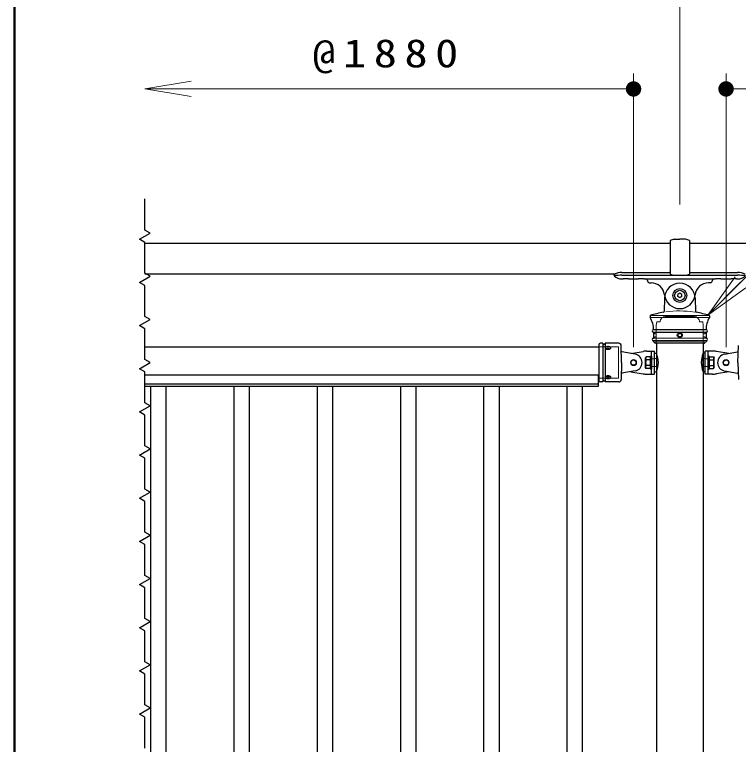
# Model space of a CAD drawing. Units: millimetres on the paper, scale 1:20. Extents: x -365 to 0, y 0 to 257.
# Drawn here: x -365 to -318.06, y 143.19 to 190.53 of the extents above; entities that cross this region are included whole.
import ezdxf

# ---------------------------------------------------------------- set-up
doc = ezdxf.new("R2010")
doc.units = ezdxf.units.MM
doc.linetypes.add('USER1', pattern=[4.5, 2.5, -2])
doc.layers.add('LY_1', color=4, linetype='Continuous', lineweight=25)
doc.layers.add('LY_3', color=7, linetype='Continuous', lineweight=13)
doc.styles.add('ＭＳ ゴシック', font='')
doc.styles.get('ＭＳ ゴシック').set_extended_font_data('MS Gothic')

# ---------------------------------------------------------------- blocks, each defined once
blk = doc.blocks.new('filled_dot')
at = {"color": 0, "linetype": 'Continuous', "lineweight": -2, "const_width": 1.25}
blk.add_lwpolyline([(-0.625, 0, 1), (0.625, 0, 1)], format="xyb", close=True, dxfattribs=at)
blk = doc.blocks.new('open_arrow')
at = {"color": 0, "linetype": 'Continuous', "lineweight": -2}
blk.add_lwpolyline([(7.5, 1.25), (0, 0), (7.5, -1.25)], dxfattribs=at)

msp = doc.modelspace()

# ---------------------------------------------------------------- linework, layer by layer
at = {"layer": 'LY_1', "color": 7, "lineweight": 13}
for p, q in [((-321.861, 178.208), (-321.861, 196.708)), ((-324.861, 168.958), (-324.861, 186.708)), ((-318.861, 168.958), (-318.861, 186.708)), ((-356.556, 185.708), (-324.861, 185.708)), ((-318.861, 185.708), (-224.861, 185.708)), ((-320.049, 171.043), (-318.281, 173.518)), ((-320.049, 171.043), (-317.928, 173.165)), ((-317.574, 172.811), (-320.049, 171.043))]:
    msp.add_line(p, q, dxfattribs=at)
at = {"layer": 'LY_1', "color": 190}
for p, q in [((-356.556, 175.708), (-322.486, 175.708)), ((-321.236, 175.708), (-227.111, 175.708)), ((-356.556, 173.708), (-326.069, 173.708)), ((-325.04, 168.549), (-324.245, 168.687)), ((-323.99, 168.708), (-323.499, 168.708)), ((-323.699, 167.208), (-323.699, 168.708)), ((-323.499, 167.208), (-323.499, 168.708)), ((-319.733, 168.708), (-320.224, 168.708)), ((-320.224, 167.208), (-320.224, 168.708)), ((-320.024, 167.208), (-320.024, 168.708)), ((-318.683, 168.549), (-319.478, 168.687)), ((-356.556, 167.173), (-327.136, 167.173)), ((-327.136, 166.433), (-327.136, 167.173)), ((-325.04, 167.368), (-324.245, 167.23)), ((-323.99, 167.208), (-323.499, 167.208)), ((-319.733, 167.208), (-320.224, 167.208)), ((-318.683, 167.368), (-319.478, 167.23)), ((-356.556, 166.583), (-327.136, 166.583)), ((-356.556, 166.433), (-327.136, 166.433))]:
    msp.add_line(p, q, dxfattribs=at)
at = {"layer": 'LY_1', "color": 7}
for p, q in [((-322.486, 175.871), (-322.486, 173.694)), ((-322.236, 175.961), (-321.861, 175.971)), ((-321.486, 175.961), (-321.861, 175.971)), ((-321.236, 175.871), (-321.236, 173.694)), ((-325.621, 173.812), (-322.519, 173.812)), ((-322.494, 173.787), (-322.494, 173.701)), ((-321.229, 173.787), (-321.229, 173.701)), ((-321.204, 173.812), (-318.111, 173.812)), ((-326.111, 173.596), (-326.111, 173.688)), ((-325.611, 173.625), (-321.861, 173.625)), ((-325.611, 173.383), (-325.53, 173.383)), ((-325.193, 173.383), (-324.53, 173.383)), ((-324.193, 173.383), (-319.53, 173.383)), ((-323.986, 173.321), (-323.937, 173.196)), ((-322.486, 173.694), (-322.471, 173.694)), ((-322.236, 173.628), (-321.486, 173.628)), ((-321.861, 173.625), (-318.111, 173.625)), ((-321.252, 173.694), (-321.236, 173.694)), ((-319.737, 173.321), (-319.786, 173.196)), ((-319.193, 173.383), (-318.53, 173.383)), ((-318.193, 173.383), (-318.111, 173.383)), ((-323.844, 173.133), (-323.726, 173.133)), ((-319.879, 173.133), (-319.997, 173.133)), ((-321.861, 172.453), (-321.986, 172.381)), ((-321.986, 172.236), (-321.986, 172.381)), ((-321.736, 172.381), (-321.861, 172.453)), ((-321.736, 172.236), (-321.736, 172.381)), ((-321.861, 172.164), (-321.986, 172.236)), ((-321.736, 172.236), (-321.861, 172.164)), ((-324.048, 168.334), (-324.084, 168.271)), ((-324.084, 167.646), (-324.084, 168.271)), ((-323.759, 168.334), (-324.048, 168.334)), ((-323.759, 168.146), (-324.048, 168.146)), ((-323.759, 168.383), (-323.699, 168.383)), ((-323.759, 167.533), (-323.759, 168.383)), ((-323.759, 168.334), (-323.759, 167.583)), ((-323.699, 168.383), (-323.699, 167.533)), ((-319.964, 168.383), (-320.024, 168.383)), ((-320.024, 168.383), (-320.024, 167.533)), ((-319.964, 167.533), (-319.964, 168.383)), ((-319.964, 168.334), (-319.675, 168.334)), ((-319.964, 168.334), (-319.964, 167.583)), ((-319.964, 168.146), (-319.675, 168.146)), ((-319.675, 168.334), (-319.639, 168.271)), ((-319.639, 167.646), (-319.639, 168.271)), ((-324.048, 167.583), (-324.084, 167.646)), ((-323.759, 167.771), (-324.048, 167.771)), ((-319.964, 167.771), (-319.675, 167.771)), ((-319.675, 167.583), (-319.639, 167.646)), ((-323.759, 167.583), (-324.048, 167.583)), ((-323.699, 167.533), (-323.759, 167.533)), ((-320.024, 167.533), (-319.964, 167.533)), ((-319.964, 167.583), (-319.675, 167.583)), ((-356.161, 126.233), (-356.161, 166.433)), ((-355.161, 126.233), (-355.161, 166.433)), ((-350.761, 126.233), (-350.761, 166.433)), ((-349.761, 126.233), (-349.761, 166.433)), ((-345.361, 126.233), (-345.361, 166.433)), ((-344.361, 126.233), (-344.361, 166.433)), ((-339.961, 126.233), (-339.961, 166.433)), ((-338.961, 126.233), (-338.961, 166.433)), ((-334.561, 126.233), (-334.561, 166.433)), ((-333.561, 126.233), (-333.561, 166.433)), ((-329.161, 126.233), (-329.161, 166.433)), ((-328.161, 126.233), (-328.161, 166.433))]:
    msp.add_line(p, q, dxfattribs=at)
at = {"layer": 'LY_1'}
for p, q in [((-322.861, 172.131), (-322.88, 171.267)), ((-320.862, 172.131), (-320.842, 171.267)), ((-323.786, 170.99), (-323.786, 170.891)), ((-319.936, 170.99), (-319.936, 170.891)), ((-323.586, 170.083), (-323.561, 170.098)), ((-320.136, 170.083), (-320.161, 170.098)), ((-323.586, 169.933), (-323.561, 169.919)), ((-323.586, 169.533), (-323.561, 169.548)), ((-323.561, 169.919), (-323.561, 169.548)), ((-320.136, 169.933), (-320.161, 169.919)), ((-320.161, 169.919), (-320.161, 169.548)), ((-320.136, 169.533), (-320.161, 169.548)), ((-323.586, 169.383), (-323.586, 169.331)), ((-323.374, 169.208), (-323.374, 119.708)), ((-320.349, 169.208), (-320.349, 119.708)), ((-320.136, 169.383), (-320.136, 169.331)), ((-323.474, 168.558), (-323.384, 168.558)), ((-323.374, 168.548), (-323.384, 168.558)), ((-320.349, 168.548), (-320.339, 168.558)), ((-320.249, 168.558), (-320.339, 168.558)), ((-323.499, 167.383), (-323.499, 168.533)), ((-320.224, 167.383), (-320.224, 168.533)), ((-323.474, 167.358), (-323.384, 167.358)), ((-323.374, 167.368), (-323.384, 167.358)), ((-320.349, 167.368), (-320.339, 167.358)), ((-320.249, 167.358), (-320.339, 167.358))]:
    msp.add_line(p, q, dxfattribs=at)
at = {"layer": 'LY_1', "color": 120, "lineweight": 13}
for p, q in [((-323.719, 171.008), (-321.861, 171.008)), ((-320.004, 171.008), (-321.861, 171.008)), ((-323.719, 170.883), (-321.861, 170.883)), ((-320.004, 170.883), (-321.861, 170.883)), ((-320.161, 170.098), (-323.561, 170.098)), ((-320.161, 169.919), (-323.561, 169.919)), ((-320.161, 169.548), (-323.561, 169.548)), ((-321.861, 169.308), (-323.538, 169.308)), ((-321.861, 169.308), (-320.185, 169.308))]:
    msp.add_line(p, q, dxfattribs=at)
at = {"layer": 'LY_1', "linetype": 'USER1', "lineweight": 13}
for p, q in [((-322.786, 170.942), (-321.861, 170.942)), ((-320.936, 170.942), (-321.861, 170.942)), ((-323.349, 170.592), (-323.386, 170.392)), ((-323.349, 170.592), (-323.183, 170.592)), ((-320.54, 170.592), (-320.374, 170.592)), ((-320.374, 170.592), (-320.336, 170.392)), ((-323.386, 170.392), (-323.386, 169.223)), ((-320.336, 170.392), (-320.336, 169.223)), ((-323.561, 169.896), (-323.461, 169.833)), ((-323.561, 169.571), (-323.461, 169.633)), ((-323.461, 169.833), (-323.386, 169.833)), ((-323.461, 169.633), (-323.386, 169.633)), ((-320.261, 169.833), (-320.336, 169.833)), ((-320.261, 169.633), (-320.336, 169.633)), ((-320.161, 169.896), (-320.261, 169.833)), ((-320.161, 169.571), (-320.261, 169.633)), ((-323.386, 169.223), (-323.401, 169.208)), ((-320.336, 169.223), (-320.321, 169.208)), ((-323.374, 167.958), (-323.374, 168.548)), ((-320.349, 167.958), (-320.349, 168.548)), ((-323.699, 168.208), (-323.499, 168.208)), ((-323.499, 168.221), (-323.374, 168.221)), ((-320.224, 168.221), (-320.349, 168.221)), ((-320.024, 168.208), (-320.224, 168.208)), ((-323.699, 167.708), (-323.499, 167.708)), ((-323.499, 167.696), (-323.374, 167.696)), ((-323.374, 167.368), (-323.374, 167.958)), ((-320.349, 167.368), (-320.349, 167.958)), ((-320.224, 167.696), (-320.349, 167.696)), ((-320.024, 167.708), (-320.224, 167.708))]:
    msp.add_line(p, q, dxfattribs=at)
at = {"layer": 'LY_1', "lineweight": 13}
for p, q in [((-323.586, 170.083), (-320.136, 170.083)), ((-320.136, 170.083), (-323.586, 170.083)), ((-320.136, 169.933), (-323.586, 169.933)), ((-320.136, 169.533), (-323.586, 169.533)), ((-323.586, 169.383), (-320.136, 169.383)), ((-320.136, 169.383), (-323.586, 169.383)), ((-320.259, 169.208), (-323.464, 169.208))]:
    msp.add_line(p, q, dxfattribs=at)
at = {"layer": 'LY_1', "color": 94}
for p, q in [((-327.111, 169.108), (-327.111, 166.808)), ((-326.861, 169.208), (-327.011, 169.208)), ((-326.861, 169.208), (-326.861, 166.708)), ((-325.811, 169.208), (-326.711, 169.208)), ((-326.711, 169.208), (-326.711, 166.708)), ((-325.633, 167.958), (-325.661, 169.062)), ((-318.09, 167.958), (-318.061, 169.062)), ((-324.765, 168.5), (-325.611, 168.651)), ((-318.958, 168.5), (-318.112, 168.651)), ((-325.633, 167.958), (-325.661, 166.854)), ((-318.09, 167.958), (-318.061, 166.854)), ((-324.765, 167.417), (-325.611, 167.266)), ((-318.958, 167.417), (-318.112, 167.266)), ((-326.861, 166.708), (-327.011, 166.708)), ((-325.811, 166.708), (-326.711, 166.708))]:
    msp.add_line(p, q, dxfattribs=at)
at = {"layer": 'LY_1', "color": 21}
for p, q in [((-327.111, 168.958), (-356.556, 168.958)), ((-327.136, 166.958), (-327.111, 166.958))]:
    msp.add_line(p, q, dxfattribs=at)
at = {"layer": 'LY_1', "color": 94, "linetype": 'USER1', "lineweight": 13}
for p, q in [((-327.111, 168.971), (-325.836, 168.971)), ((-325.836, 168.971), (-325.836, 166.946)), ((-327.111, 166.946), (-325.836, 166.946))]:
    msp.add_line(p, q, dxfattribs=at)
at = {"layer": 'LY_1', "color": 7}
msp.add_lwpolyline([(-356.556, 142.955), (-356.556, 144.955), (-356.902, 145.155), (-356.209, 145.555), (-356.556, 145.755), (-356.556, 147.755), (-356.902, 147.955), (-356.209, 148.355), (-356.556, 148.555), (-356.556, 150.555), (-356.902, 150.755), (-356.209, 151.155), (-356.556, 151.355), (-356.556, 153.355), (-356.902, 153.555), (-356.209, 153.955), (-356.556, 154.155), (-356.556, 156.155), (-356.902, 156.355), (-356.209, 156.755), (-356.556, 156.955), (-356.556, 158.955), (-356.902, 159.155), (-356.209, 159.555), (-356.556, 159.755), (-356.556, 161.755), (-356.902, 161.955), (-356.209, 162.355), (-356.556, 162.555), (-356.556, 164.555), (-356.902, 164.755), (-356.209, 165.155), (-356.556, 165.355), (-356.556, 167.355), (-356.902, 167.555), (-356.209, 167.955), (-356.556, 168.155), (-356.556, 170.155), (-356.902, 170.355), (-356.209, 170.755), (-356.556, 170.955), (-356.556, 172.955), (-356.902, 173.155), (-356.209, 173.555), (-356.556, 173.755), (-356.556, 175.755), (-356.902, 175.955), (-356.209, 176.355), (-356.556, 176.555), (-356.556, 178.584)], dxfattribs=at)
at = {"layer": 'LY_1', "color": 7, "lineweight": 13}
msp.add_lwpolyline([(-320.049, 171.043), (-312.8, 178.292), (-281.907, 178.292)], dxfattribs=at)
at = {"layer": 'LY_1', "color": 94}
for points in [[(-326.674, 168.908), (-326.673, 168.917), (-326.671, 168.926), (-326.668, 168.935), (-326.664, 168.944), (-326.659, 168.952), (-326.652, 168.96), (-326.645, 168.968), (-326.636, 168.975), (-326.626, 168.982), (-326.616, 168.988), (-326.605, 168.993), (-326.593, 168.998), (-326.58, 169.003), (-326.567, 169.006), (-326.553, 169.009), (-326.54, 169.011), (-326.526, 169.012), (-326.511, 169.012), (-326.497, 169.012), (-326.483, 169.011), (-326.469, 169.009), (-326.456, 169.006), (-326.443, 169.003), (-326.43, 168.998), (-326.418, 168.993), (-326.407, 168.988), (-326.396, 168.982), (-326.387, 168.975), (-326.378, 168.968), (-326.371, 168.96), (-326.364, 168.952), (-326.359, 168.944), (-326.354, 168.935), (-326.351, 168.926), (-326.35, 168.917), (-326.349, 168.908), (-326.35, 168.899), (-326.351, 168.89), (-326.354, 168.881), (-326.359, 168.872), (-326.364, 168.864), (-326.371, 168.856), (-326.378, 168.848), (-326.387, 168.841), (-326.396, 168.834), (-326.407, 168.828), (-326.418, 168.822), (-326.43, 168.817), (-326.443, 168.813), (-326.456, 168.81), (-326.469, 168.807), (-326.483, 168.805), (-326.497, 168.804), (-326.511, 168.803), (-326.526, 168.804), (-326.54, 168.805), (-326.553, 168.807), (-326.567, 168.81), (-326.58, 168.813), (-326.593, 168.817), (-326.605, 168.822), (-326.616, 168.828), (-326.626, 168.834), (-326.636, 168.841), (-326.645, 168.848), (-326.652, 168.856), (-326.659, 168.864), (-326.664, 168.872), (-326.668, 168.881), (-326.671, 168.89), (-326.673, 168.899)], [(-326.674, 167.009), (-326.673, 167.018), (-326.671, 167.027), (-326.668, 167.036), (-326.664, 167.045), (-326.659, 167.053), (-326.652, 167.061), (-326.645, 167.069), (-326.636, 167.076), (-326.626, 167.083), (-326.616, 167.089), (-326.605, 167.095), (-326.593, 167.099), (-326.58, 167.104), (-326.567, 167.107), (-326.553, 167.11), (-326.54, 167.112), (-326.526, 167.113), (-326.511, 167.113), (-326.497, 167.113), (-326.483, 167.112), (-326.469, 167.11), (-326.456, 167.107), (-326.443, 167.104), (-326.43, 167.099), (-326.418, 167.095), (-326.407, 167.089), (-326.396, 167.083), (-326.387, 167.076), (-326.378, 167.069), (-326.371, 167.061), (-326.364, 167.053), (-326.359, 167.045), (-326.354, 167.036), (-326.351, 167.027), (-326.35, 167.018), (-326.349, 167.009), (-326.35, 167), (-326.351, 166.991), (-326.354, 166.982), (-326.359, 166.973), (-326.364, 166.965), (-326.371, 166.957), (-326.378, 166.949), (-326.387, 166.942), (-326.396, 166.935), (-326.407, 166.929), (-326.418, 166.923), (-326.43, 166.919), (-326.443, 166.914), (-326.456, 166.911), (-326.469, 166.908), (-326.483, 166.906), (-326.497, 166.905), (-326.511, 166.905), (-326.526, 166.905), (-326.54, 166.906), (-326.553, 166.908), (-326.567, 166.911), (-326.58, 166.914), (-326.593, 166.919), (-326.605, 166.923), (-326.616, 166.929), (-326.626, 166.935), (-326.636, 166.942), (-326.645, 166.949), (-326.652, 166.957), (-326.659, 166.965), (-326.664, 166.973), (-326.668, 166.982), (-326.671, 166.991), (-326.673, 167)]]:
    msp.add_lwpolyline(points, close=True, dxfattribs=at)
for points in [[(-326.611, 168.825), (-326.611, 168.834), (-326.61, 168.843), (-326.607, 168.851), (-326.602, 168.859), (-326.595, 168.866), (-326.587, 168.873), (-326.578, 168.879), (-326.567, 168.885), (-326.555, 168.889), (-326.543, 168.892), (-326.53, 168.894), (-326.516, 168.895), (-326.503, 168.895), (-326.49, 168.894), (-326.477, 168.892), (-326.465, 168.888), (-326.453, 168.884), (-326.443, 168.878), (-326.434, 168.872), (-326.426, 168.865), (-326.42, 168.857), (-326.415, 168.849), (-326.412, 168.84), (-326.411, 168.832), (-326.411, 168.829), (-326.412, 168.825)], [(-326.611, 167.092), (-326.611, 167.083), (-326.61, 167.074), (-326.606, 167.065), (-326.601, 167.057), (-326.594, 167.049), (-326.585, 167.042), (-326.575, 167.036), (-326.564, 167.031), (-326.552, 167.027), (-326.539, 167.024), (-326.525, 167.022), (-326.511, 167.021), (-326.498, 167.022), (-326.484, 167.024), (-326.471, 167.027), (-326.459, 167.031), (-326.448, 167.036), (-326.437, 167.042), (-326.429, 167.049), (-326.422, 167.057), (-326.417, 167.065), (-326.413, 167.074), (-326.412, 167.083), (-326.412, 167.092)]]:
    msp.add_lwpolyline(points, dxfattribs=at)
at = {"layer": 'LY_1', "linetype": 'USER1', "lineweight": 13}
for points in [[(-323.374, 167.696), (-323.371, 167.698), (-323.368, 167.705), (-323.365, 167.716), (-323.362, 167.731), (-323.36, 167.75), (-323.358, 167.773), (-323.356, 167.799), (-323.354, 167.827), (-323.353, 167.858), (-323.352, 167.89), (-323.351, 167.924), (-323.351, 167.958), (-323.351, 167.993), (-323.352, 168.026), (-323.353, 168.059), (-323.354, 168.09), (-323.356, 168.118), (-323.358, 168.144), (-323.36, 168.167), (-323.362, 168.186), (-323.365, 168.201), (-323.368, 168.212), (-323.371, 168.219), (-323.374, 168.221)], [(-320.349, 167.696), (-320.352, 167.698), (-320.355, 167.705), (-320.358, 167.716), (-320.36, 167.731), (-320.363, 167.75), (-320.365, 167.773), (-320.367, 167.799), (-320.369, 167.827), (-320.37, 167.858), (-320.371, 167.89), (-320.372, 167.924), (-320.372, 167.958), (-320.372, 167.993), (-320.371, 168.026), (-320.37, 168.059), (-320.369, 168.09), (-320.367, 168.118), (-320.365, 168.144), (-320.363, 168.167), (-320.36, 168.186), (-320.358, 168.201), (-320.355, 168.212), (-320.352, 168.219), (-320.349, 168.221)]]:
    msp.add_lwpolyline(points, dxfattribs=at)
at = {"layer": 'LY_1', "color": 7}
msp.add_circle((-321.861, 172.308), 0.45, dxfattribs=at)
at = {"layer": 'LY_1'}
for centre, radius in [((-321.861, 172.308), 0.338), ((-321.861, 169.733), 0.163), ((-321.861, 169.733), 0.113)]:
    msp.add_circle(centre, radius, dxfattribs=at)
at = {"layer": 'LY_1', "color": 94, "lineweight": 13}
for centre in [(-324.861, 167.958), (-318.861, 167.958)]:
    msp.add_circle(centre, 0.2, dxfattribs=at)
at = {"layer": 'LY_1', "color": 94}
for centre in [(-324.861, 167.958), (-318.861, 167.958)]:
    msp.add_circle(centre, 0.17, dxfattribs=at)
at = {"layer": 'LY_1', "color": 7}
for centre, radius, start, end in [((-322.128, 175.27), 0.7, 98.8923, 120.7785), ((-321.595, 175.27), 0.7, 59.2214, 81.1077), ((-325.598, 172.688), 1.124, 90.678, 117.1759), ((-322.519, 173.787), 0.025, 0, 90), ((-321.204, 173.787), 0.025, 90, 180), ((-318.125, 172.688), 1.124, 62.8241, 89.322), ((-325.546, 168.258), 5.368, 90.6943, 96.0424), ((-325.609, 174.083), 0.7, 224.1407, 269.8083), ((-325.361, 171.867), 1.526, 83.6662, 96.3338), ((-324.361, 171.867), 1.526, 83.6662, 96.3338), ((-324.079, 173.283), 0.1, 21.8014, 90), ((-322.486, 173.701), 0.0075, 180, 270), ((-322.223, 174.128), 0.5, 238.1508, 268.4135), ((-321.5, 174.128), 0.5, 271.5865, 301.8492), ((-321.236, 173.701), 0.0075, 270, 0), ((-319.644, 173.283), 0.1, 90, 158.1986), ((-319.361, 171.867), 1.526, 83.6662, 96.3338), ((-318.361, 171.867), 1.526, 83.6662, 96.3338), ((-318.114, 174.083), 0.7, 270.1917, 315.8593), ((-318.176, 168.258), 5.368, 83.9576, 89.3057), ((-323.844, 173.233), 0.1, 201.8014, 270), ((-323.726, 172.258), 0.875, 6.1232, 90), ((-319.997, 172.258), 0.875, 90, 173.8768), ((-319.879, 173.233), 0.1, 270, 338.1986), ((-321.861, 172.458), 1, 186.1232, 270), ((-321.861, 172.458), 1, 270, 353.8768), ((-323.911, 168.24), 0.166, 145.6159, 214.3841), ((-323.456, 167.958), 0.621, 162.4121, 197.5879), ((-319.812, 168.24), 0.166, 325.6159, 34.3841), ((-320.267, 167.958), 0.621, 342.4121, 17.5879), ((-323.911, 167.677), 0.166, 145.6158, 214.3842), ((-319.812, 167.677), 0.166, 325.6159, 34.3842)]:
    msp.add_arc(centre, radius, start, end, dxfattribs=at)
at = {"layer": 'LY_1'}
for centre, radius, start, end in [((-321.861, 172.108), 1, 1.2738, 178.7262), ((-323.761, 170.99), 0.025, 107.55, 180), ((-321.861, 164.982), 6.326, 99.6512, 107.55), ((-322.93, 171.268), 0.05, 279.6512, 358.7262), ((-320.792, 171.268), 0.05, 181.2738, 260.3488), ((-321.861, 164.982), 6.326, 72.45, 80.3488), ((-319.961, 170.99), 0.025, 0, 72.45), ((-323.761, 170.891), 0.025, 180, 211.6923), ((-325.045, 170.098), 1.484, 0, 31.6923), ((-318.678, 170.098), 1.484, 148.3077, 180), ((-319.961, 170.891), 0.025, 328.3077, 0), ((-323.586, 170.008), 0.075, 90, 270), ((-320.136, 170.008), 0.075, 270, 90), ((-323.586, 169.458), 0.075, 90, 270), ((-320.136, 169.458), 0.075, 270, 90), ((-323.561, 169.331), 0.025, 180, 258.463), ((-323.586, 169.208), 0.1, 11.537, 78.463), ((-323.464, 169.233), 0.025, 191.537, 270), ((-320.259, 169.233), 0.025, 270, 348.463), ((-320.136, 169.208), 0.1, 101.537, 168.463), ((-320.161, 169.331), 0.025, 281.537, 0), ((-323.474, 168.533), 0.025, 90, 180), ((-324.751, 167.958), 1.498, 336.8025, 23.1975), ((-318.972, 167.958), 1.498, 156.8024, 203.1976), ((-320.249, 168.533), 0.025, 0, 90), ((-323.474, 167.383), 0.025, 180, 270), ((-320.249, 167.383), 0.025, 270, 0)]:
    msp.add_arc(centre, radius, start, end, dxfattribs=at)
at = {"layer": 'LY_1', "linetype": 'USER1', "lineweight": 13}
for centre, radius, start, end in [((-322.786, 170.592), 0.35, 90, 172.8192), ((-320.936, 170.592), 0.35, 7.1808, 90), ((-323.183, 170.642), 0.05, 270, 352.8192), ((-320.54, 170.642), 0.05, 187.1808, 270)]:
    msp.add_arc(centre, radius, start, end, dxfattribs=at)
at = {"layer": 'LY_1', "color": 120, "lineweight": 13}
msp.add_arc((-321.861, 164.982), 6.326, 81.432, 98.3097, dxfattribs=at)
at = {"layer": 'LY_1', "color": 94}
for centre, radius, start, end in [((-327.011, 169.108), 0.1, 90, 180), ((-326.786, 169.208), 0.075, 180, 0), ((-325.811, 169.058), 0.15, 1.5, 90), ((-325.602, 168.7), 0.05, 181.5, 259.8551), ((-318.121, 168.7), 0.05, 280.1449, 358.5), ((-324.861, 167.958), 0.55, 280.1449, 79.8551), ((-318.861, 167.958), 0.55, 100.1449, 259.8551), ((-325.602, 167.216), 0.05, 100.1449, 178.5), ((-318.121, 167.216), 0.05, 1.5, 79.8551), ((-327.011, 166.808), 0.1, 180, 270), ((-326.786, 166.708), 0.075, 0, 180), ((-325.811, 166.858), 0.15, 270, 358.5)]:
    msp.add_arc(centre, radius, start, end, dxfattribs=at)
at = {"layer": 'LY_1', "color": 94, "lineweight": 13}
for centre, start, end in [((-327.011, 169.108), 90, 180), ((-327.011, 166.808), 180, 270)]:
    msp.add_arc(centre, 0.1, start, end, dxfattribs=at)
at = {"layer": 'LY_1', "color": 190}
for centre, start, end in [((-323.99, 167.208), 90, 99.8045), ((-319.733, 167.208), 80.1955, 90), ((-323.99, 168.708), 260.1956, 270), ((-319.733, 168.708), 270, 279.8044)]:
    msp.add_arc(centre, 1.5, start, end, dxfattribs=at)
at = {"layer": 'LY_3', "lineweight": 50}
msp.add_line((-365, 257), (-365, 0), dxfattribs=at)

# ---------------------------------------------------------------- block references
at = {"layer": 'LY_1', "color": 7, "lineweight": 13, "xscale": 0.4, "yscale": 0.4}
for name, p in [('open_arrow', (-356.556, 185.708)), ('filled_dot', (-318.861, 185.708))]:
    msp.add_blockref(name, p, dxfattribs=at)
at = {"layer": 'LY_1', "color": 7, "lineweight": 13, "xscale": 0.4, "yscale": 0.4, "rotation": 180}
msp.add_blockref('filled_dot', (-324.861, 185.708), dxfattribs=at)

# ---------------------------------------------------------------- texts
at = {"layer": 'LY_1', "color": 7, "insert": (-340.709, 186.708), "char_height": 1.833, "attachment_point": 8, "style": 'ＭＳ ゴシック'}
msp.add_mtext('\\T1.33;\\W1.2;@1880', dxfattribs=at)

doc.saveas('drawing.dxf')
